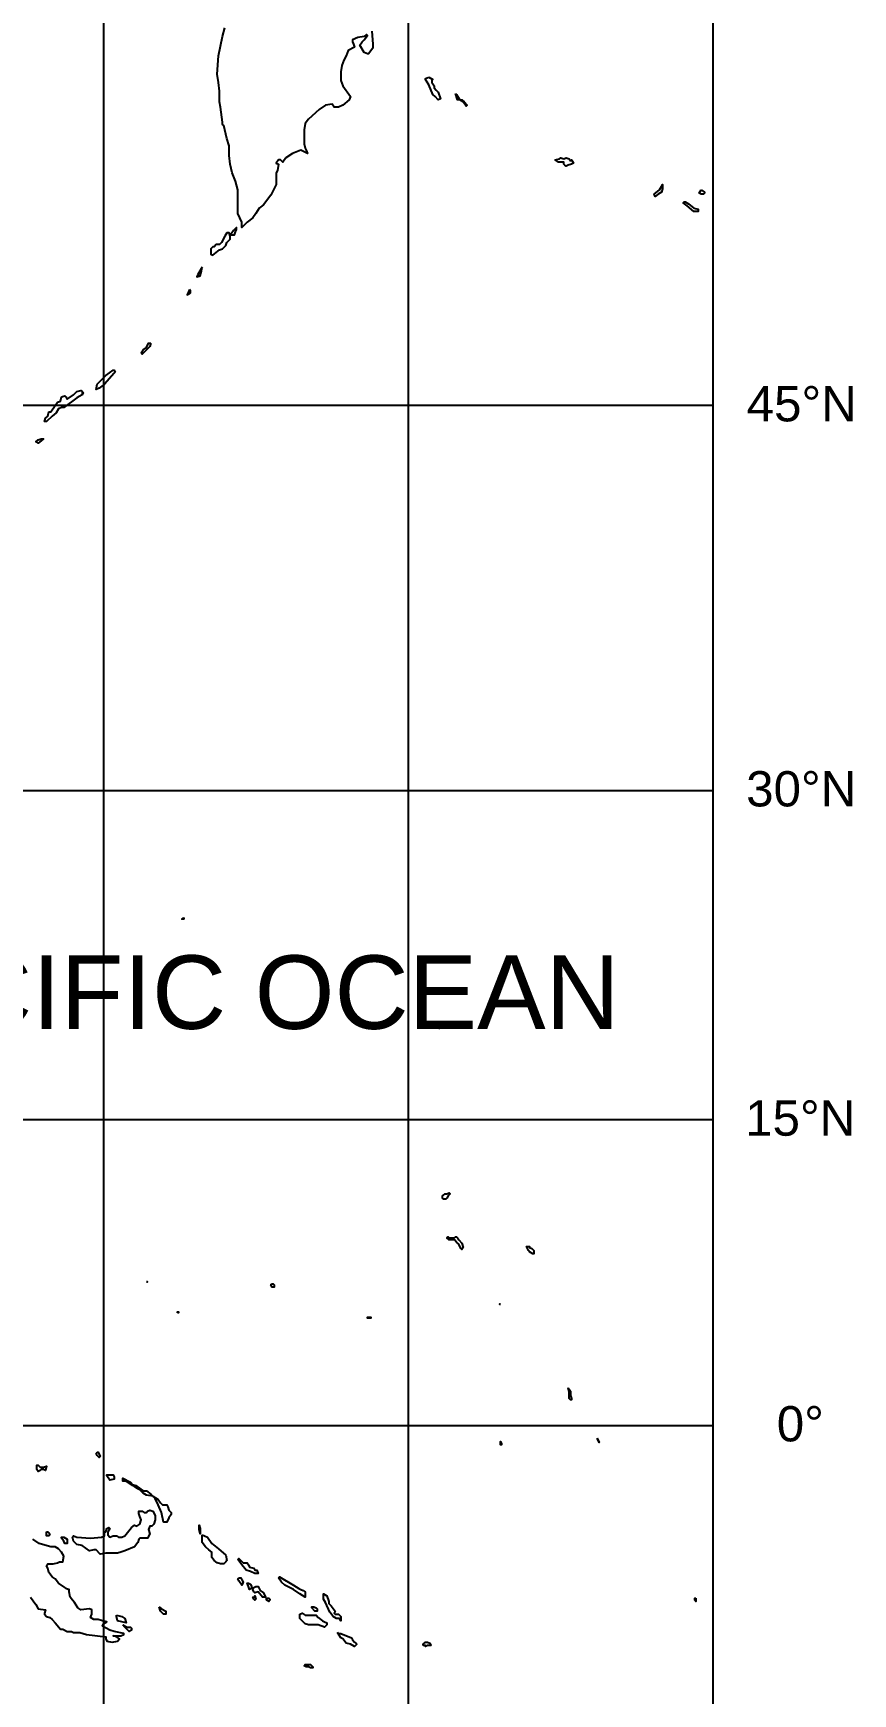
# Model space of a CAD drawing. Header units: millimetres. Extents: x 1844 to 27622, y 2629 to 17869.
# Drawn here: x 24835 to 27622, y 7105 to 12756 of the extents above; entities that cross this region are included whole.
import ezdxf
from ezdxf.enums import TextEntityAlignment as Align

# ---------------------------------------------------------------- set-up
doc = ezdxf.new("R2010")
doc.units = ezdxf.units.MM
for name, color, linetype in [('COUNTRY', 212, 'Continuous'), ('FRAME', 252, 'Continuous'), ('OCEAN NAMES', 7, 'Continuous'), ('经纬度标注', 7, 'Continuous'), ('网格线', 251, 'Continuous')]:
    doc.layers.add(name, color=color, linetype=linetype)
doc.styles.add('ARIAL', font='arial.ttf')

msp = doc.modelspace()

# ---------------------------------------------------------------- linework, layer by layer
at = {"layer": 'COUNTRY', "linetype": 'Continuous', "lineweight": -3}
for points in [[(25986.7, 12763), (25990.3, 12719.2), (25990.3, 12704.6), (25975.7, 12686.3), (25972.1, 12686.3), (25961.1, 12690), (25946.5, 12715.5), (25953.8, 12726.5), (25961.1, 12733.8), (25972.1, 12748.4), (25968.4, 12752), (25961.1, 12744.7), (25939.2, 12741.1), (25921, 12733.8), (25921, 12726.5), (25924.6, 12719.2), (25928.3, 12708.2), (25906.4, 12697.3), (25899.1, 12679), (25891.8, 12664.4), (25884.5, 12646.2), (25880.8, 12624.3), (25880.8, 12609.7), (25880.8, 12595.1), (25888.1, 12576.9), (25913.7, 12540.4), (25910, 12529.4), (25888.1, 12511.2), (25873.5, 12503.9), (25858.9, 12503.9), (25851.6, 12514.8), (25829.7, 12511.2), (25807.8, 12496.6), (25771.3, 12463.7), (25760.4, 12449.1), (25756.7, 12427.2), (25756.7, 12379.8), (25760.4, 12365.2), (25764, 12357.9), (25767.7, 12346.9), (25745.8, 12357.9), (25716.6, 12346.9), (25694.7, 12332.3), (25683.7, 12317.7), (25676.4, 12325), (25669.2, 12325), (25661.9, 12314.1), (25669.2, 12310.4), (25665.5, 12288.5), (25661.9, 12281.2), (25661.9, 12259.3), (25661.9, 12241.1), (25643.6, 12204.6), (25618.1, 12171.7), (25603.5, 12160.8), (25592.5, 12142.5), (25581.6, 12127.9), (25563.3, 12113.3), (25545.1, 12095.1), (25545.1, 12113.3), (25530.5, 12142.5), (25530.5, 12168.1), (25530.5, 12222.8), (25523.2, 12252), (25512.2, 12281.2), (25504.9, 12310.4), (25501.3, 12339.6), (25501.3, 12372.5), (25494, 12398), (25483, 12441.8), (25479.4, 12445.5), (25479.4, 12452.8), (25472.1, 12503.9), (25468.4, 12522.1), (25468.4, 12558.6), (25464.8, 12587.8), (25461.1, 12617), (25464.8, 12679), (25479.4, 12744.7), (25486.7, 12773.9)], [(26180.1, 12606), (26194.7, 12598.8), (26191, 12598.8), (26191, 12587.8), (26194.7, 12584.2), (26198.3, 12576.9), (26198.3, 12569.6), (26205.6, 12562.3), (26212.9, 12555), (26220.2, 12533.1), (26212.9, 12529.4), (26202, 12540.4), (26194.7, 12547.7), (26180.1, 12580.5), (26169.2, 12598.8), (26169.2, 12602.4), (26180.1, 12606)], [(26271.3, 12551.3), (26275, 12547.7), (26285.9, 12529.4), (26293.2, 12529.4), (26300.5, 12522.1), (26311.5, 12511.2), (26307.8, 12507.5), (26296.9, 12522.1), (26285.9, 12529.4), (26278.6, 12529.4), (26271.3, 12551.3)], [(26614.4, 12321.4), (26610.8, 12325), (26625.4, 12328.7), (26629, 12332.3), (26640, 12328.7), (26647.3, 12332.3), (26658.2, 12328.7), (26661.9, 12321.4), (26665.5, 12325), (26672.8, 12314.1), (26665.5, 12310.4), (26654.6, 12306.8), (26647.3, 12303.1), (26643.6, 12306.8), (26640, 12310.4), (26640, 12317.7), (26632.7, 12317.7), (26621.7, 12317.7), (26614.4, 12321.4), (26614.4, 12321.4)], [(26972.1, 12233.8), (26975.7, 12241.1), (26975.7, 12226.5), (26972.1, 12215.5), (26972.1, 12215.5), (26961.1, 12208.2), (26950.2, 12200.9), (26946.5, 12208.2), (26964.8, 12222.8), (26972.1, 12233.8)], [(27107.1, 12222.8), (27118.1, 12215.5), (27118.1, 12211.9), (27114.4, 12208.2), (27107.1, 12208.2), (27099.8, 12211.9), (27107.1, 12222.8)], [(27045.1, 12179), (27048.7, 12182.7), (27052.4, 12182.7), (27063.3, 12175.4), (27081.6, 12160.8), (27096.2, 12157.1), (27096.2, 12149.8), (27088.9, 12149.8), (27081.6, 12149.8), (27059.7, 12168.1), (27045.1, 12179), (27045.1, 12179)], [(25526.8, 12087.8), (25526.8, 12095.1), (25515.9, 12084.2), (25508.6, 12073.2), (25508.6, 12069.6), (25519.5, 12069.6), (25523.2, 12080.5), (25526.8, 12087.8)], [(25494, 12076.9), (25486.7, 12065.9), (25475.7, 12044), (25468.4, 12036.7), (25457.5, 12036.7), (25450.2, 12029.4), (25446.5, 12029.4), (25439.2, 12022.1), (25439.2, 12003.9), (25446.5, 12000.2), (25468.4, 12018.5), (25479.4, 12022.1), (25490.3, 12033.1), (25494, 12044), (25504.9, 12055), (25504.9, 12065.9), (25501.3, 12076.9), (25494, 12076.9)], [(25410, 11960.1), (25395.4, 11934.5), (25391.8, 11927.2), (25402.7, 11930.9), (25406.4, 11941.8), (25410, 11960.1)], [(25366.2, 11883.4), (25358.9, 11865.2), (25369.9, 11872.5), (25369.9, 11879.8), (25366.2, 11883.4)], [(25234.8, 11700.9), (25231.2, 11690), (25216.6, 11675.4), (25205.6, 11664.4), (25202, 11668.1), (25209.3, 11679), (25220.2, 11686.3), (25227.5, 11700.9), (25234.8, 11700.9)], [(25114.4, 11602.4), (25110.8, 11598.8), (25077.9, 11562.3), (25059.7, 11547.7), (25048.7, 11544), (25052.4, 11562.3), (25081.6, 11591.5), (25107.1, 11609.7), (25110.8, 11609.7), (25114.4, 11602.4)], [(25001.3, 11525.8), (25004.9, 11533.1), (25001.3, 11525.8), (24983, 11514.8), (24939.2, 11482), (24931.9, 11482), (24921, 11478.3), (24913.7, 11463.7), (24899.1, 11452.8), (24880.8, 11434.5), (24873.5, 11434.5), (24877.2, 11445.5), (24884.5, 11452.8), (24888.1, 11467.4), (24895.4, 11467.4), (24910, 11489.3), (24917.3, 11500.2), (24928.3, 11503.9), (24931.9, 11518.5), (24942.9, 11522.1), (24946.5, 11518.5), (24950.2, 11511.2), (24957.5, 11514.8), (24972.1, 11525.8), (24983, 11536.7), (24997.6, 11540.4), (25001.3, 11536.7), (25001.3, 11525.8)], [(24862.6, 11376.1), (24869.9, 11376.1), (24862.6, 11368.8), (24851.6, 11361.5), (24844.3, 11365.2), (24851.6, 11372.5), (24862.6, 11376.1)], [(25348, 9741.1), (25348, 9741.1), (25344.3, 9741.1), (25348, 9744.7), (25348, 9744.7), (25340.7, 9741.1), (25344.3, 9744.7), (25344.3, 9744.7), (25348, 9741.1)], [(26212.9, 9372.5), (26216.6, 9368.8), (26212.9, 9372.5)], [(26242.1, 8806.8), (26242.1, 8806.8), (26249.4, 8810.4), (26253.1, 8806.8), (26245.8, 8799.5), (26242.1, 8792.2), (26238.5, 8788.5), (26231.2, 8788.5), (26227.5, 8792.2), (26227.5, 8799.5), (26231.2, 8803.1), (26234.8, 8806.8), (26242.1, 8806.8)], [(26242.1, 8657.1), (26245.8, 8660.8), (26245.8, 8657.1), (26267.7, 8657.1), (26271.3, 8660.8), (26275, 8660.8), (26278.6, 8657.1), (26282.3, 8649.8), (26293.2, 8638.9), (26296.9, 8624.3), (26293.2, 8617), (26289.6, 8620.6), (26282.3, 8635.2), (26275, 8642.5), (26267.7, 8649.8), (26260.4, 8649.8), (26249.4, 8649.8), (26242.1, 8657.1), (26242.1, 8657.1), (26242.1, 8657.1)], [(26515.9, 8627.9), (26523.2, 8627.9), (26523.2, 8624.3), (26530.5, 8620.6), (26537.8, 8613.3), (26537.8, 8606), (26537.8, 8602.4), (26534.1, 8602.4), (26523.2, 8609.7), (26519.5, 8613.3), (26515.9, 8620.6), (26512.2, 8627.9), (26515.9, 8627.9)], [(25220.2, 8507.5), (25223.9, 8507.5), (25220.2, 8507.5)], [(25647.3, 8500.2), (25650.9, 8500.2), (25654.6, 8496.6), (25654.6, 8489.3), (25650.9, 8489.3), (25647.3, 8489.3), (25643.6, 8496.6), (25647.3, 8500.2)], [(26424.6, 8430.9), (26421, 8430.9), (26421, 8430.9), (26424.6, 8430.9)], [(25326.1, 8401.7), (25326.1, 8405.3), (25329.7, 8405.3), (25329.7, 8401.7), (25329.7, 8401.7), (25329.7, 8401.7), (25326.1, 8401.7)], [(25979.4, 8387.1), (25983, 8387.1), (25983, 8383.4), (25972.1, 8383.4), (25972.1, 8383.4), (25972.1, 8387.1), (25979.4, 8387.1)], [(26654.6, 8146.2), (26658.2, 8142.5), (26661.9, 8135.2), (26661.9, 8120.6), (26665.5, 8109.7), (26665.5, 8106), (26661.9, 8106), (26658.2, 8109.7), (26658.2, 8131.6), (26654.6, 8146.2)], [(26753.1, 7974.7), (26760.4, 7960.1), (26753.1, 7974.7)], [(25052.4, 7927.2), (25056, 7927.2), (25063.3, 7912.6), (25059.7, 7909), (25052.4, 7916.3), (25048.7, 7923.6), (25052.4, 7927.2)], [(26424.6, 7960.1), (26424.6, 7963.7), (26424.6, 7963.7), (26428.3, 7956.4), (26428.3, 7952.8), (26424.6, 7952.8), (26424.6, 7956.4), (26424.6, 7960.1)], [(24848, 7879.8), (24848, 7883.4), (24851.6, 7883.4), (24858.9, 7876.1), (24869.9, 7876.1), (24880.8, 7879.8), (24877.2, 7865.2), (24869.9, 7868.8), (24862.6, 7868.8), (24858.9, 7865.2), (24851.6, 7861.5), (24848, 7868.8), (24848, 7876.1), (24848, 7876.1), (24848, 7879.8)], [(25085.2, 7846.9), (25085.2, 7850.6), (25092.5, 7850.6), (25107.1, 7850.6), (25110.8, 7843.3), (25110.8, 7836), (25096.2, 7832.3), (25085.2, 7846.9), (25085.2, 7846.9)], [(25140, 7836), (25140, 7839.6), (25165.5, 7825), (25172.8, 7817.7), (25183.7, 7814.1), (25209.3, 7795.8), (25220.2, 7795.8), (25234.8, 7784.9), (25242.1, 7777.6), (25260.4, 7766.6), (25267.7, 7755.7), (25275, 7748.4), (25289.6, 7748.4), (25293.2, 7741.1), (25296.9, 7730.1), (25304.2, 7722.8), (25304.2, 7715.5), (25296.9, 7704.6), (25289.6, 7690), (25278.6, 7690), (25271.3, 7722.8), (25260.4, 7748.4), (25249.4, 7770.3), (25242.1, 7777.6), (25220.2, 7781.2), (25209.3, 7788.5), (25198.3, 7799.5), (25191, 7803.1), (25180.1, 7810.4), (25172.8, 7814.1), (25150.9, 7828.7), (25140, 7828.7), (25140, 7836)], [(24968.4, 7638.9), (24972.1, 7642.5), (24983, 7638.9), (25030.5, 7635.2), (25067, 7638.9), (25077.9, 7642.5), (25077.9, 7653.5), (25081.6, 7657.1), (25085.2, 7668.1), (25092.5, 7671.7), (25096.2, 7668.1), (25088.9, 7657.1), (25088.9, 7646.2), (25096.2, 7638.9), (25107.1, 7642.5), (25118.1, 7642.5), (25125.4, 7638.9), (25136.3, 7638.9), (25147.3, 7642.5), (25169.2, 7671.7), (25180.1, 7679), (25187.4, 7675.4), (25198.3, 7682.7), (25202, 7697.3), (25198.3, 7708.2), (25194.7, 7719.2), (25194.7, 7726.5), (25205.6, 7726.5), (25212.9, 7722.8), (25220.2, 7722.8), (25223.9, 7726.5), (25231.2, 7730.1), (25242.1, 7726.5), (25249.4, 7711.9), (25249.4, 7697.3), (25245.8, 7682.7), (25238.5, 7675.4), (25231.2, 7675.4), (25227.5, 7664.4), (25231.2, 7649.8), (25223.9, 7635.2), (25212.9, 7635.2), (25198.3, 7635.2), (25194.7, 7631.6), (25191, 7620.6), (25180.1, 7606), (25147.3, 7591.5), (25132.7, 7587.8), (25121.7, 7584.2), (25096.2, 7584.2), (25081.6, 7584.2), (25063.3, 7580.5), (25048.7, 7595.1), (25041.4, 7595.1), (25026.8, 7591.5), (25001.3, 7609.7), (24983, 7613.3), (24972.1, 7624.3), (24968.4, 7638.9)], [(24826.1, 7434.5), (24844.3, 7409), (24851.6, 7394.4), (24877.2, 7390.7), (24873.5, 7379.8), (24873.5, 7376.1), (24880.8, 7368.8), (24891.8, 7365.2), (24899.1, 7357.9), (24910, 7346.9), (24928.3, 7325), (24935.6, 7325), (24950.2, 7317.7), (24964.8, 7317.7), (24972.1, 7314.1), (24994, 7314.1), (25015.9, 7306.8), (25081.6, 7299.5), (25081.6, 7292.2), (25085.2, 7284.9), (25103.5, 7281.2), (25121.7, 7284.9), (25129, 7292.2), (25118.1, 7299.5), (25107.1, 7303.1), (25118.1, 7303.1), (25132.7, 7303.1), (25143.6, 7306.8), (25143.6, 7310.4), (25110.8, 7317.7), (25096.2, 7321.4), (25070.6, 7336), (25074.3, 7343.3), (25085.2, 7350.6), (25070.6, 7354.2), (25056, 7357.9), (25041.4, 7357.9), (25030.5, 7365.2), (25034.1, 7376.1), (25034.1, 7390.7), (25026.8, 7394.4), (24997.6, 7390.7), (24986.7, 7398), (24975.7, 7416.3), (24968.4, 7423.6), (24961.1, 7434.5), (24957.5, 7452.8), (24957.5, 7460.1), (24953.8, 7460.1), (24946.5, 7463.7), (24942.9, 7467.4), (24921, 7482), (24910, 7496.6), (24899.1, 7503.9), (24888.1, 7518.5), (24884.5, 7533.1), (24880.8, 7540.4), (24884.5, 7547.7), (24902.7, 7547.7), (24917.3, 7551.3), (24924.6, 7555), (24935.6, 7555), (24939.2, 7573.2), (24931.9, 7587.8), (24921, 7598.8), (24910, 7606), (24895.4, 7606), (24866.2, 7613.3), (24855.3, 7617), (24833.4, 7631.6)], [(24880.8, 7657.1), (24884.5, 7657.1), (24888.1, 7653.5), (24891.8, 7646.2), (24888.1, 7642.5), (24880.8, 7642.5), (24880.8, 7649.8), (24880.8, 7657.1)], [(24931.9, 7635.2), (24931.9, 7638.9), (24939.2, 7638.9), (24950.2, 7631.6), (24950.2, 7617), (24942.9, 7617), (24939.2, 7624.3), (24931.9, 7635.2)], [(25399.1, 7675.4), (25399.1, 7679), (25402.7, 7668.1), (25402.7, 7649.8), (25399.1, 7664.4), (25399.1, 7675.4)], [(25410, 7646.2), (25417.3, 7642.5), (25428.3, 7638.9), (25442.9, 7617), (25464.8, 7598.8), (25490.3, 7576.9), (25494, 7558.6), (25490.3, 7555), (25483, 7547.7), (25472.1, 7547.7), (25461.1, 7551.3), (25450.2, 7558.6), (25442.9, 7569.6), (25442.9, 7587.8), (25431.9, 7595.1), (25421, 7606), (25410, 7620.6), (25410, 7631.6), (25410, 7646.2)], [(25530.5, 7562.3), (25534.1, 7565.9), (25541.4, 7558.6), (25548.7, 7551.3), (25563.3, 7551.3), (25567, 7544), (25570.6, 7536.7), (25585.2, 7533.1), (25588.9, 7525.8), (25596.2, 7525.8), (25599.8, 7514.8), (25588.9, 7514.8), (25574.3, 7522.1), (25559.7, 7525.8), (25545.1, 7544), (25530.5, 7562.3)], [(25534.1, 7500.2), (25541.4, 7500.2), (25545.1, 7492.9), (25548.7, 7485.6), (25545.1, 7474.7), (25534.1, 7489.3), (25530.5, 7496.6), (25534.1, 7500.2)], [(25574.3, 7478.3), (25577.9, 7471), (25577.9, 7463.7), (25570.6, 7460.1), (25567, 7471), (25563.3, 7482), (25567, 7482), (25574.3, 7478.3)], [(25585.2, 7452.8), (25581.6, 7460.1), (25585.2, 7467.4), (25592.5, 7471), (25599.8, 7471), (25607.1, 7456.4), (25618.1, 7449.1), (25625.4, 7434.5), (25614.4, 7434.5), (25599.8, 7452.8), (25588.9, 7449.1), (25585.2, 7452.8)], [(25669.2, 7500.2), (25672.8, 7503.9), (25720.2, 7474.7), (25738.5, 7463.7), (25745.8, 7460.1), (25753.1, 7456.4), (25760.4, 7452.8), (25760.4, 7438.2), (25760.4, 7434.5), (25742.1, 7445.5), (25720.2, 7460.1), (25691, 7474.7), (25680.1, 7485.6), (25669.2, 7500.2)], [(25585.2, 7427.2), (25581.6, 7434.5), (25585.2, 7434.5), (25588.9, 7438.2), (25592.5, 7427.2), (25588.9, 7423.6), (25585.2, 7427.2)], [(25629, 7423.6), (25629, 7427.2), (25629, 7430.9), (25632.7, 7430.9), (25636.3, 7430.9), (25640, 7427.2), (25640, 7423.6), (25636.3, 7419.9), (25629, 7423.6)], [(25822.4, 7438.2), (25822.4, 7441.8), (25822.4, 7445.5), (25833.4, 7438.2), (25840.7, 7419.9), (25840.7, 7412.6), (25848, 7405.3), (25862.6, 7387.1), (25858.9, 7379.8), (25862.6, 7376.1), (25873.5, 7376.1), (25880.8, 7368.8), (25880.8, 7357.9), (25880.8, 7354.2), (25877.2, 7361.5), (25866.2, 7361.5), (25855.3, 7368.8), (25844.3, 7383.4), (25829.7, 7416.3), (25822.4, 7427.2), (25822.4, 7438.2), (25822.4, 7438.2)], [(27088.9, 7430.9), (27088.9, 7423.6), (27088.9, 7419.9), (27085.2, 7423.6), (27085.2, 7430.9), (27088.9, 7430.9)], [(25118.1, 7372.5), (25136.3, 7368.8), (25147.3, 7361.5), (25150.9, 7346.9), (25121.7, 7354.2), (25118.1, 7368.8), (25118.1, 7372.5)], [(25264, 7401.7), (25271.3, 7394.4), (25285.9, 7387.1), (25285.9, 7376.1), (25278.6, 7376.1), (25267.7, 7387.1), (25264, 7401.7)], [(25742.1, 7376.1), (25749.4, 7379.8), (25760.4, 7372.5), (25775, 7372.5), (25796.9, 7372.5), (25804.2, 7365.2), (25818.8, 7354.2), (25826.1, 7350.6), (25833.4, 7346.9), (25833.4, 7339.6), (25826.1, 7332.3), (25804.2, 7339.6), (25789.6, 7339.6), (25771.3, 7339.6), (25760.4, 7343.3), (25749.4, 7354.2), (25742.1, 7361.5), (25742.1, 7368.8), (25742.1, 7376.1)], [(25782.3, 7398), (25782.3, 7401.7), (25789.6, 7401.7), (25796.9, 7398), (25800.5, 7394.4), (25800.5, 7387.1), (25793.2, 7387.1), (25782.3, 7398)], [(25140, 7339.6), (25154.6, 7332.3), (25158.2, 7332.3), (25165.5, 7332.3), (25169.2, 7328.7), (25169.2, 7321.4), (25161.9, 7317.7), (25147.3, 7332.3), (25140, 7339.6)], [(25869.9, 7314.1), (25873.5, 7310.4), (25880.8, 7310.4), (25917.3, 7295.8), (25921, 7288.5), (25928.3, 7281.2), (25931.9, 7277.6), (25935.6, 7273.9), (25928.3, 7266.6), (25913.7, 7273.9), (25899.1, 7277.6), (25888.1, 7292.2), (25880.8, 7295.8), (25869.9, 7314.1)], [(26161.9, 7270.3), (26161.9, 7270.3), (26161.9, 7273.9), (26169.2, 7281.2), (26176.4, 7281.2), (26183.7, 7277.6), (26187.4, 7270.3), (26180.1, 7270.3), (26176.4, 7270.3), (26169.2, 7266.6), (26169.2, 7270.3), (26161.9, 7270.3)], [(25764, 7197.3), (25756.7, 7200.9), (25760.4, 7204.6), (25764, 7204.6), (25771.3, 7204.6), (25778.6, 7204.6), (25785.9, 7197.3), (25785.9, 7193.6), (25778.6, 7193.6), (25771.3, 7197.3), (25764, 7197.3)]]:
    msp.add_lwpolyline(points, dxfattribs=at)
at = {"layer": 'FRAME', "linetype": 'Continuous'}
msp.add_lwpolyline([(27147.3, 17638.9), (2271.3, 17638.9), (2271.3, 2828.7), (27147.3, 2828.7), (27147.3, 17638.9)], dxfattribs=at)
at = {"layer": '网格线', "linetype": 'Continuous'}
for points in [[(25074.3, 17638.9), (25074.3, 2828.7)], [(26110.8, 17638.9), (26110.8, 2828.7)], [(27147.3, 11489.3), (2271.3, 11489.3)], [(2271.3, 10179), (27147.3, 10179)], [(27147.3, 9058.6), (2271.3, 9058.6)], [(2271.3, 8018.5), (27147.3, 8018.5)]]:
    msp.add_lwpolyline(points, dxfattribs=at)

# ---------------------------------------------------------------- texts
at = {"layer": 'OCEAN NAMES', "linetype": 'Continuous', "style": 'ARIAL'}
msp.add_text('PACIFIC OCEAN', height=250, dxfattribs=at).set_placement((25471.8, 9493), align=Align.MIDDLE_CENTER)
at = {"layer": '经纬度标注', "linetype": 'Continuous', "style": 'ARIAL'}
for s, p in [('45°N', (27261.5, 11435.1)), ('30°N', (27259.9, 10124.9)), ('15°N', (27256.4, 9004.5)), ('0°', (27363.9, 7964.3))]:
    msp.add_text(s, height=120, dxfattribs=at).set_placement(p)

doc.saveas('drawing.dxf')
